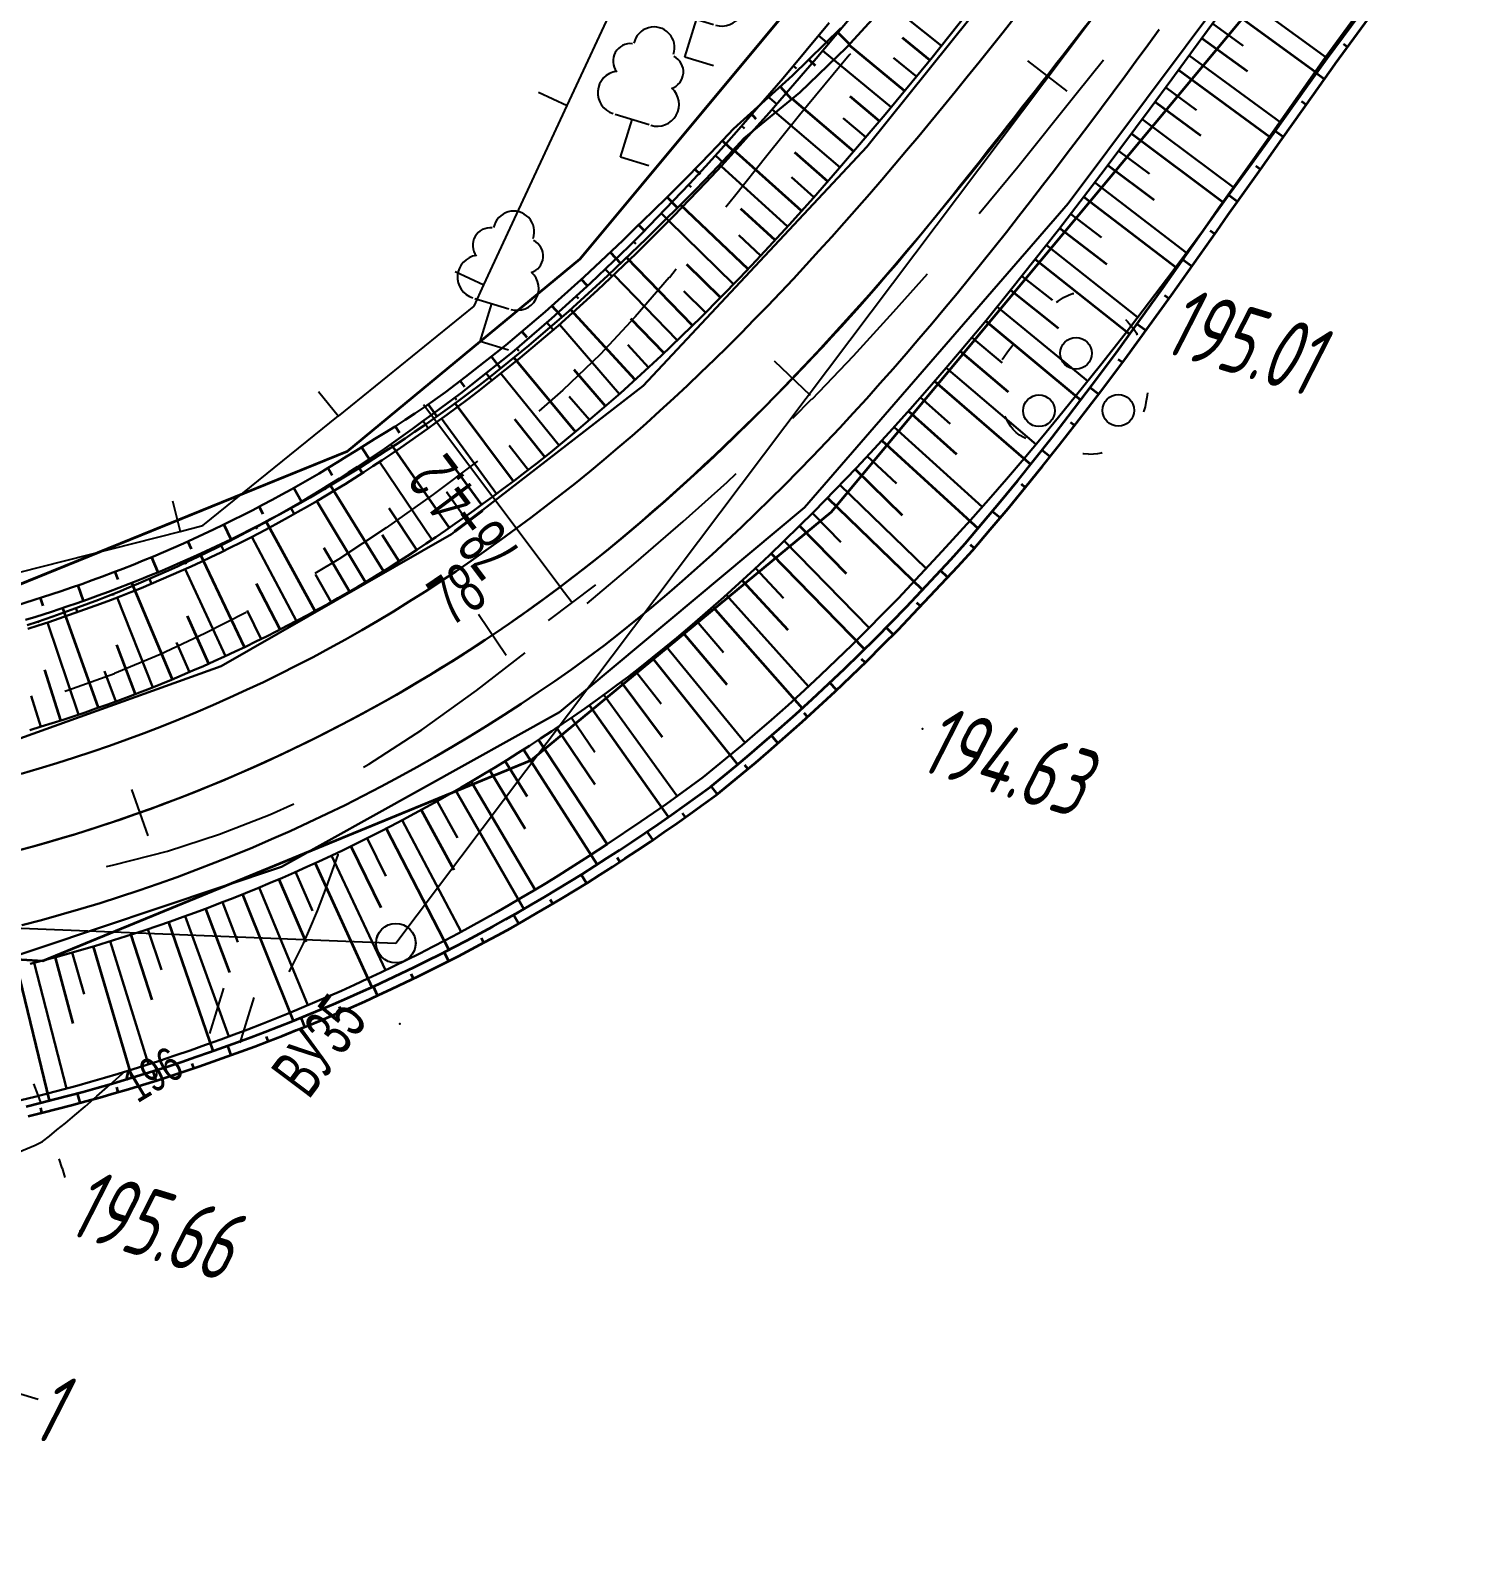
# Model space of a CAD drawing. Header units: millimetres. Extents: x -1799 to 6962, y -1020 to 4121.
# Drawn here: x 4619.3 to 4692.1, y 2870.1 to 2947.3 of the extents above; entities that cross this region are included whole.
import ezdxf

# ---------------------------------------------------------------- set-up
doc = ezdxf.new("R2010")
doc.units = ezdxf.units.MM
doc.linetypes.add('CONTI', pattern=[0])
for name, color, linetype, lineweight in [('10', 1, 'Continuous', 35), ('КОПИЯ_ОСЬ_13_ОТКОСЫ', 7, 'Continuous', 30), ('КОПИЯ_ОСЬ_ГРАНИЦЫ_ПОЛОС', 7, 'Continuous', 30), ('Огражд-перила', 1, 'ограждение2', 40), ('ОСЬ_ВЕРХ_ПОКРЫТИЯ_ГРАНИЦЫ_ПОЛОС', 7, 'Continuous', 30), ('ОСЬ_ВЕРХ_ПОКРЫТИЯ_ОСЬ', 1, 'Continuous', 30), ('Ось_примыкания', 1, 'Continuous', 35)]:
    doc.layers.add(name, color=color, linetype=linetype, lineweight=lineweight)
for name, color, linetype in [('GOR_BDEFAULT', 212, 'CONTI'), ('NAD_MDEFAULT', 7, 'CONTI'), ('PI_OTDEFAULT', 172, 'CONTI'), ('PI_TTDEFAULT', 5, 'CONTI'), ('SIT_LDEFAULT', 7, 'CONTI'), ('USLZNDEFAULT', 7, 'CONTI'), ('ZAPSKDEFAULT', 7, 'CONTI'), ('КОПИЯ_ОСЬ_ТАНГЕНСЫ', 1, 'Continuous'), ('ОСЬ_ВЕРХ_ПОКРЫТИЯ_ПИКЕТЫ', 1, 'Continuous'), ('ОСЬ_ВЕРХ_ПОКРЫТИЯ_РАЗБИВКА_КРИВ', 1, 'Continuous'), ('ОСЬ_ВЕРХ_ПОКРЫТИЯ_ТАНГЕНСЫ', 1, 'Continuous'), ('разметка', 7, 'Continuous')]:
    doc.layers.add(name, color=color, linetype=linetype)
doc.styles.add('eskd', font='spds.shx', dxfattribs={"width": 1.2, "oblique": 15})
doc.styles.add('SHRFT', font='TXT', dxfattribs={"width": 3.5})
doc.styles.get("Standard").update_dxf_attribs({"font": 'arial.ttf'})
doc.linetypes.add('ограждение2', pattern='A,0.25,-0.1,[132,ltypeshp.shx,S=0.1,R=0,X=-0.1,Y=0],-0.1,1', length=1.45)

# ---------------------------------------------------------------- blocks, each defined once
blk = doc.blocks.new('BL_2011')
at = {"color": 0}
for p, q in [((0, 0), (0, 2.4)), ((1.6, 0), (1.6, 2.4))]:
    blk.add_line(p, q, dxfattribs=at)
blk = doc.blocks.new('BL_104')
at = {"color": 0}
for p, q in [((-0.9, 2), (0.9, 2)), ((0, 0), (0, 2)), ((1.5, 0), (0, 0))]:
    blk.add_line(p, q, dxfattribs=at)
for centre, radius, start, end in [((0, 5.8), 1.04, 358, 185), ((-0.94, 4.8), 0.88, 100, 235), ((0.94, 4.8), 0.88, 305, 80), ((-1, 3.1), 1.1, 115, 270), ((1, 3.1), 1.1, 270, 65)]:
    blk.add_arc(centre, radius, start, end, dxfattribs=at)
blk = doc.blocks.new('BL_2002')
at = {"color": 0}
blk.add_circle((0, 0), 0.8, dxfattribs=at)

msp = doc.modelspace()

# ---------------------------------------------------------------- linework, layer by layer
at = {"layer": '10'}
for p, q in [((4680.976, 2976.563), (4647.056, 2935.783)), ((4659.776, 2923.013), (4694.926, 2965.253)), ((4647.056, 2935.783), (4635.286, 2926.063)), ((4635.286, 2926.063), (4615.906, 2918.193)), ((4644.596, 2910.463), (4659.776, 2923.013)), ((4619.906, 2900.323), (4644.596, 2910.463)), ((4603.806, 2901.343), (4619.906, 2900.323))]:
    msp.add_line(p, q, dxfattribs=at)
for points in [[(5126.716, 2919.343), (5103.206, 2947.443), (5106.036, 2952.483), (5090.316, 2971.423), (5010.816, 3060.993), (4964.366, 3097.523), (4959.866, 3089.543), (4935.266, 3109.693), (4925.046, 3116.333), (4915.736, 3122.393), (4882.236, 3156.863), (4868.236, 3165.853), (4844.226, 3168.003), (4845.853, 3159.921), (4832.606, 3154.783), (4804.776, 3131.223), (4770.826, 3093.703), (4735.886, 3046.233), (4680.976, 2976.563), (4647.056, 2935.783), (4635.286, 2926.063), (4615.906, 2918.193), (4598.586, 2915.533), (4552.416, 2914.983)], [(4557.366, 2900.733), (4579.636, 2901.023), (4603.806, 2901.343), (4619.906, 2900.323), (4644.596, 2910.463), (4659.776, 2923.013), (4694.926, 2965.253), (4750.166, 3035.343), (4784.736, 3082.333), (4817.286, 3118.293), (4841.916, 3139.133), (4849.498, 3141.814), (4850.396, 3137.353), (4862.146, 3136.323), (4879.536, 3127.573), (4921.766, 3093.823), (4990.146, 3039.233), (5067.656, 2951.893), (5147.236, 2856.943), (5178.236, 2824.543), (5178.236, 2824.543), (5183.976, 2815.193), (5213.876, 2748.373)]]:
    msp.add_lwpolyline(points, dxfattribs=at)
at = {"layer": 'GOR_BDEFAULT', "color": 212, "elevation": 196, "flags": 128}
for points in [[(4632.362, 2899.759), (4632.562, 2900.149), (4632.802, 2900.619), (4633.082, 2901.199), (4633.402, 2901.929), (4633.782, 2902.849), (4634.252, 2904.039), (4634.842, 2905.669), (4634.832, 2905.709)], [(4612.402, 2886.809), (4617.532, 2890.199), (4617.912, 2890.349), (4618.302, 2890.499), (4618.712, 2890.659), (4619.112, 2890.829), (4619.512, 2890.999), (4619.892, 2891.179), (4620.242, 2891.459), (4620.622, 2891.769), (4621.052, 2892.119), (4621.522, 2892.509), (4622.052, 2892.959), (4622.642, 2893.469), (4623.312, 2894.059), (4624.062, 2894.739)]]:
    msp.add_lwpolyline(points, dxfattribs=at)
at = {"layer": 'NAD_MDEFAULT', "color": 0}
msp.add_line((4614.649, 2879.691), (4619.67, 2878.156), dxfattribs=at)
at = {"layer": 'PI_TTDEFAULT', "color": 5}
for p in [(4675.192, 2932.029, 195.015), (4664.362, 2912.039, 194.634), (4637.952, 2897.139, 195.691), (4621.792, 2886.669, 195.655)]:
    msp.add_point(p, dxfattribs=at)
at = {"layer": 'SIT_LDEFAULT', "color": 7}
for p, q in [((4646.412, 2943.559), (4649.042, 2949.229)), ((4660.662, 2946.099), (4658.152, 2943.059)), ((4660.722, 2946.169), (4660.662, 2946.099)), ((4672.142, 2944.139), (4673.512, 2945.869)), ((4642.202, 2934.489), (4646.412, 2943.559)), ((4644.962, 2944.229), (4646.412, 2943.559)), ((4669.192, 2940.459), (4672.142, 2944.139)), ((4658.152, 2943.059), (4656.492, 2941.019)), ((4656.492, 2941.019), (4654.862, 2938.959)), ((4667.232, 2938.099), (4669.182, 2940.459)), ((4654.862, 2938.959), (4654.422, 2938.409)), ((4640.752, 2935.159), (4642.202, 2934.489)), ((4651.922, 2935.289), (4651.572, 2934.849)), ((4662.902, 2933.119), (4664.622, 2935.049)), ((4641.702, 2933.419), (4642.202, 2934.489)), ((4651.562, 2934.859), (4649.852, 2932.879)), ((4671.132, 2933.609), (4671.222, 2933.669)), ((4671.222, 2933.669), (4671.492, 2933.849)), ((4671.492, 2933.849), (4671.742, 2933.969)), ((4671.742, 2933.969), (4671.952, 2934.059)), ((4671.952, 2934.049), (4672.022, 2934.059)), ((4634.852, 2927.859), (4641.702, 2933.419)), ((4649.852, 2932.879), (4648.072, 2930.969)), ((4660.872, 2930.899), (4662.902, 2933.119)), ((4674.622, 2932.739), (4674.722, 2932.639)), ((4674.722, 2932.639), (4674.902, 2932.429)), ((4674.902, 2932.429), (4675.052, 2932.229)), ((4675.062, 2932.229), (4675.192, 2932.029)), ((4675.182, 2932.019), (4675.222, 2931.949)), ((4668.662, 2931.109), (4668.892, 2931.399)), ((4668.892, 2931.399), (4668.992, 2931.519)), ((4648.072, 2930.969), (4646.192, 2929.169)), ((4658.792, 2928.719), (4660.872, 2930.899)), ((4668.402, 2930.719), (4668.472, 2930.839)), ((4668.472, 2930.839), (4668.662, 2931.109)), ((4633.842, 2929.099), (4634.852, 2927.859)), ((4646.192, 2929.169), (4644.972, 2928.109)), ((4675.732, 2929.029), (4675.712, 2928.789)), ((4657.812, 2927.749), (4658.782, 2928.729)), ((4675.562, 2928.119), (4675.542, 2928.059)), ((4675.622, 2928.319), (4675.562, 2928.119)), ((4675.662, 2928.539), (4675.622, 2928.319)), ((4675.702, 2928.789), (4675.662, 2928.539)), ((4628.002, 2922.319), (4634.852, 2927.869)), ((4668.572, 2927.759), (4668.532, 2927.839)), ((4668.692, 2927.549), (4668.572, 2927.759)), ((4668.822, 2927.349), (4668.692, 2927.549)), ((4668.952, 2927.179), (4668.822, 2927.349)), ((4669.102, 2927.029), (4668.952, 2927.179)), ((4669.272, 2926.899), (4669.102, 2927.029)), ((4669.482, 2926.769), (4669.272, 2926.899)), ((4669.592, 2926.719), (4669.482, 2926.769)), ((4672.502, 2925.939), (4672.472, 2925.939)), ((4672.762, 2925.929), (4672.502, 2925.949)), ((4673.002, 2925.929), (4672.762, 2925.919)), ((4673.212, 2925.949), (4673.002, 2925.929)), ((4673.402, 2925.989), (4673.212, 2925.949)), ((4673.452, 2925.999), (4673.402, 2925.979)), ((4641.872, 2925.579), (4639.642, 2923.889)), ((4652.272, 2922.519), (4654.502, 2924.519)), ((4654.502, 2924.519), (4654.952, 2924.949)), ((4626.462, 2923.579), (4626.852, 2922.029)), ((4639.642, 2923.889), (4637.262, 2922.209)), ((4617.162, 2919.559), (4626.852, 2922.029)), ((4626.852, 2922.029), (4628.002, 2922.319)), ((4637.262, 2922.209), (4634.872, 2920.629)), ((4649.892, 2920.469), (4652.272, 2922.519)), ((4634.872, 2920.629), (4633.662, 2919.899)), ((4647.412, 2918.379), (4649.892, 2920.469)), ((4630.182, 2917.919), (4628.102, 2916.869)), ((4628.102, 2916.859), (4625.842, 2915.809)), ((4625.842, 2915.809), (4623.532, 2914.839)), ((4641.822, 2913.979), (4644.292, 2915.879)), ((4623.532, 2914.829), (4621.172, 2913.979)), ((4621.172, 2913.989), (4621.022, 2913.939)), ((4639.062, 2911.999), (4641.822, 2913.979)), ((4636.382, 2910.259), (4639.062, 2911.999)), ((4636.122, 2910.109), (4636.382, 2910.259)), ((4631.402, 2907.709), (4632.592, 2908.259)), ((4628.842, 2906.719), (4631.402, 2907.709)), ((4626.202, 2905.869), (4628.842, 2906.719)), ((4623.502, 2905.169), (4626.202, 2905.869)), ((4623.132, 2905.089), (4623.502, 2905.169)), ((4619.442, 2894.099), (4619.662, 2893.519)), ((4619.652, 2893.519), (4619.782, 2893.159)), ((4620.722, 2890.309), (4620.872, 2889.829)), ((4620.882, 2889.829), (4621.022, 2889.359))]:
    msp.add_line(p, q, dxfattribs=at)
at = {"layer": 'КОПИЯ_ОСЬ_13_ОТКОСЫ'}
for points in [[(4618.799, 2893.274), (4619.506, 2893.448), (4620.212, 2893.628), (4620.917, 2893.814), (4621.621, 2894.005), (4622.322, 2894.201), (4623.022, 2894.403), (4623.721, 2894.611), (4624.417, 2894.824), (4625.113, 2895.043), (4625.806, 2895.267), (4626.582, 2895.526), (4627.357, 2895.792), (4628.129, 2896.064), (4628.9, 2896.341), (4629.585, 2896.594), (4630.269, 2896.852), (4630.952, 2897.116), (4631.631, 2897.385), (4632.309, 2897.659), (4632.984, 2897.938), (4633.657, 2898.223), (4634.328, 2898.514), (4634.997, 2898.809), (4635.663, 2899.11), (4636.327, 2899.416), (4636.988, 2899.728), (4637.647, 2900.045), (4638.303, 2900.367), (4638.957, 2900.694), (4639.608, 2901.026), (4640.256, 2901.363), (4640.902, 2901.706), (4641.545, 2902.054), (4642.185, 2902.407), (4642.823, 2902.764), (4643.457, 2903.127), (4644.089, 2903.495), (4644.718, 2903.868), (4645.343, 2904.246), (4645.966, 2904.629), (4646.585, 2905.017), (4647.509, 2905.607), (4648.424, 2906.209), (4650.135, 2907.36), (4650.772, 2907.797), (4651.406, 2908.24), (4652.036, 2908.688), (4652.662, 2909.141), (4653.285, 2909.599), (4653.943, 2910.133), (4654.598, 2910.673), (4655.248, 2911.218), (4655.894, 2911.768), (4656.738, 2912.505), (4657.574, 2913.25), (4658.403, 2914.004), (4659.214, 2914.761), (4660.018, 2915.526), (4660.814, 2916.298), (4661.594, 2917.073), (4662.367, 2917.854), (4663.133, 2918.642), (4665.365, 2921.025), (4666.789, 2922.599), (4667.703, 2923.627), (4668.608, 2924.664), (4669.503, 2925.71), (4670.378, 2926.751), (4671.245, 2927.799), (4672.104, 2928.854), (4673.362, 2930.429), (4674.605, 2932.017), (4677.02, 2935.188), (4678.784, 2937.564), (4679.921, 2939.119), (4681.026, 2940.642), (4682.119, 2942.16), (4683.742, 2944.427), (4684.813, 2945.93), (4703.17, 2970.662)], [(4619.261, 2900.159), (4619.914, 2900.329), (4620.565, 2900.504), (4621.215, 2900.684), (4621.864, 2900.869), (4622.511, 2901.06), (4623.157, 2901.255), (4623.801, 2901.456), (4624.444, 2901.662), (4625.085, 2901.873), (4625.724, 2902.088), (4626.362, 2902.309), (4626.997, 2902.535), (4627.631, 2902.766), (4628.264, 2903.002), (4628.894, 2903.243), (4629.522, 2903.488), (4630.149, 2903.739), (4630.773, 2903.995), (4631.395, 2904.255), (4632.016, 2904.521), (4632.634, 2904.791), (4633.25, 2905.066), (4633.864, 2905.346), (4634.476, 2905.631), (4635.085, 2905.92), (4635.692, 2906.215), (4636.297, 2906.514), (4636.899, 2906.818), (4637.499, 2907.127), (4638.097, 2907.44), (4638.692, 2907.758), (4639.285, 2908.081), (4639.874, 2908.408), (4640.462, 2908.74), (4641.046, 2909.077), (4641.628, 2909.418), (4642.208, 2909.764), (4642.785, 2910.114), (4643.358, 2910.469), (4643.93, 2910.829), (4644.497, 2911.192), (4645.063, 2911.561), (4645.625, 2911.934), (4646.185, 2912.311), (4646.741, 2912.692), (4647.295, 2913.078), (4647.845, 2913.469), (4648.393, 2913.863), (4648.936, 2914.262), (4649.477, 2914.665), (4650.101, 2915.154), (4650.719, 2915.647), (4651.334, 2916.146), (4651.945, 2916.649), (4652.747, 2917.327), (4653.542, 2918.013), (4654.331, 2918.707), (4655.106, 2919.408), (4655.875, 2920.115), (4656.638, 2920.83), (4658.87, 2923.011), (4661.031, 2925.242), (4661.944, 2926.218), (4662.846, 2927.204), (4663.739, 2928.199), (4664.608, 2929.187), (4665.47, 2930.182), (4666.322, 2931.185), (4667.579, 2932.693), (4668.819, 2934.215), (4671.241, 2937.276), (4673.601, 2940.358), (4675.872, 2943.398), (4676.975, 2944.893), (4678.07, 2946.386), (4680.244, 2949.368)], [(4665.32, 2946.571), (4661.851, 2949.358)], [(4680.206, 2949.315), (4684.826, 2945.946)], [(4619.146, 2917.096), (4619.677, 2917.267), (4620.207, 2917.442), (4620.735, 2917.62), (4621.782, 2917.986), (4622.3, 2918.172), (4622.818, 2918.362), (4623.334, 2918.557), (4623.848, 2918.755), (4624.361, 2918.958), (4624.872, 2919.164), (4625.381, 2919.375), (4625.889, 2919.589), (4626.395, 2919.808), (4626.9, 2920.031), (4627.402, 2920.257), (4627.903, 2920.488), (4628.402, 2920.723), (4628.899, 2920.961), (4629.394, 2921.204), (4629.887, 2921.45), (4630.378, 2921.701), (4630.867, 2921.955), (4631.354, 2922.213), (4631.839, 2922.475), (4632.323, 2922.741), (4632.803, 2923.011), (4633.282, 2923.284), (4633.759, 2923.561), (4634.233, 2923.843), (4634.705, 2924.127), (4635.18, 2924.419), (4635.653, 2924.715), (4636.124, 2925.015), (4636.592, 2925.318), (4637.058, 2925.625), (4637.521, 2925.936), (4637.982, 2926.25), (4638.44, 2926.569), (4638.895, 2926.891), (4639.349, 2927.216), (4639.799, 2927.545), (4640.325, 2927.924), (4640.848, 2928.306), (4641.368, 2928.693), (4641.884, 2929.084), (4643.936, 2930.713), (4645.954, 2932.424), (4647.941, 2934.213), (4649.896, 2936.075), (4651.778, 2937.957), (4652.599, 2938.806), (4653.413, 2939.662), (4654.218, 2940.526), (4655.427, 2941.849), (4656.621, 2943.186), (4658.995, 2945.928), (4661.347, 2948.742)], [(4619.147, 2917.096), (4619.677, 2917.267), (4620.207, 2917.442), (4620.735, 2917.621), (4621.781, 2917.986), (4622.3, 2918.172), (4622.818, 2918.362), (4623.334, 2918.557), (4623.848, 2918.755), (4624.361, 2918.957), (4624.872, 2919.164), (4625.381, 2919.375), (4625.889, 2919.589), (4626.395, 2919.808), (4626.9, 2920.031), (4627.402, 2920.258), (4627.903, 2920.488), (4628.402, 2920.723), (4628.899, 2920.961), (4629.394, 2921.204), (4629.887, 2921.45), (4630.378, 2921.701), (4630.867, 2921.955), (4631.354, 2922.213), (4631.84, 2922.475), (4632.323, 2922.741), (4632.803, 2923.011), (4633.282, 2923.284), (4633.759, 2923.561), (4634.233, 2923.842), (4634.705, 2924.127), (4635.18, 2924.419), (4635.653, 2924.715), (4636.124, 2925.015), (4636.592, 2925.318), (4637.058, 2925.625), (4637.521, 2925.936), (4637.982, 2926.25), (4638.44, 2926.569), (4638.896, 2926.891), (4639.349, 2927.216), (4639.799, 2927.545), (4640.325, 2927.924), (4640.848, 2928.306), (4641.367, 2928.693), (4641.884, 2929.084), (4643.936, 2930.713), (4645.954, 2932.424), (4647.941, 2934.213), (4649.896, 2936.075), (4651.778, 2937.957), (4652.599, 2938.806), (4653.412, 2939.662), (4654.218, 2940.526), (4655.427, 2941.849), (4656.621, 2943.186), (4658.995, 2945.928), (4661.347, 2948.742)], [(4619.257, 2911.985), (4619.816, 2912.155), (4620.375, 2912.329), (4620.932, 2912.507), (4621.487, 2912.69), (4622.041, 2912.877), (4622.594, 2913.068), (4623.145, 2913.264), (4623.694, 2913.464), (4624.242, 2913.669), (4624.789, 2913.878), (4625.333, 2914.091), (4625.876, 2914.308), (4626.417, 2914.53), (4626.957, 2914.755), (4627.495, 2914.986), (4628.03, 2915.22), (4628.564, 2915.458), (4629.096, 2915.701), (4629.626, 2915.948), (4630.155, 2916.199), (4630.681, 2916.454), (4631.205, 2916.714), (4631.727, 2916.977), (4632.247, 2917.245), (4632.765, 2917.516), (4633.281, 2917.792), (4633.794, 2918.072), (4634.306, 2918.355), (4634.815, 2918.643), (4635.322, 2918.935), (4635.826, 2919.231), (4636.328, 2919.531), (4636.828, 2919.834), (4637.326, 2920.142), (4637.82, 2920.453), (4638.313, 2920.769), (4638.803, 2921.088), (4639.29, 2921.411), (4639.775, 2921.738), (4640.257, 2922.069), (4640.737, 2922.403), (4641.214, 2922.742), (4641.688, 2923.084), (4642.16, 2923.43), (4642.629, 2923.779), (4643.185, 2924.188), (4643.738, 2924.601), (4644.287, 2925.018), (4644.833, 2925.44), (4645.558, 2926.015), (4646.276, 2926.597), (4646.989, 2927.186), (4649.1, 2929.01), (4651.166, 2930.907), (4653.191, 2932.87), (4655.129, 2934.844), (4655.971, 2935.73), (4656.804, 2936.623), (4657.63, 2937.523), (4658.862, 2938.895), (4660.078, 2940.281), (4662.483, 2943.107), (4664.854, 2945.99), (4666.616, 2948.184)], [(4619.117, 2917.278), (4619.645, 2917.456), (4620.419, 2917.726), (4621.703, 2918.191), (4622.215, 2918.381), (4622.725, 2918.575), (4623.233, 2918.773), (4623.741, 2918.976), (4624.246, 2919.182), (4624.75, 2919.392), (4625.252, 2919.607), (4625.752, 2919.825), (4626.251, 2920.047), (4626.748, 2920.273), (4627.243, 2920.503), (4627.736, 2920.737), (4628.228, 2920.975), (4628.717, 2921.216), (4629.205, 2921.462), (4629.691, 2921.711), (4630.174, 2921.964), (4630.656, 2922.221), (4631.136, 2922.482), (4631.613, 2922.746), (4632.089, 2923.014), (4632.562, 2923.286), (4633.033, 2923.562), (4633.502, 2923.842), (4633.969, 2924.125), (4634.434, 2924.411), (4634.896, 2924.702), (4635.356, 2924.996), (4635.814, 2925.294), (4636.269, 2925.595), (4636.722, 2925.9), (4637.172, 2926.208), (4637.649, 2926.54), (4638.124, 2926.875), (4638.595, 2927.214), (4639.064, 2927.557), (4639.529, 2927.904), (4640.05, 2928.283), (4640.567, 2928.666), (4641.082, 2929.053), (4641.593, 2929.444), (4643.624, 2931.073), (4645.622, 2932.785), (4647.589, 2934.574), (4649.525, 2936.436), (4650.165, 2937.072), (4650.981, 2937.907), (4651.789, 2938.751), (4652.59, 2939.603), (4653.392, 2940.472), (4654.187, 2941.348), (4654.975, 2942.231), (4657.327, 2944.946), (4659.655, 2947.739)], [(4679.028, 2947.699), (4680.578, 2946.569)], [(4659.114, 2947.091), (4659.617, 2946.672)], [(4662.786, 2943.476), (4659.324, 2946.323)], [(4664.057, 2945.021), (4662.903, 2945.97)], [(4677.849, 2946.084), (4682.492, 2942.68)], [(4657.834, 2945.554), (4657.992, 2945.422)], [(4676.664, 2944.472), (4678.221, 2943.325)], [(4656.536, 2944.033), (4657.003, 2943.628)], [(4660.2, 2940.425), (4656.763, 2943.35)], [(4661.497, 2941.948), (4660.351, 2942.923)], [(4675.474, 2942.865), (4680.12, 2939.393)], [(4655.226, 2942.521), (4655.371, 2942.396)], [(4674.277, 2941.263), (4675.837, 2940.097)], [(4653.897, 2941.027), (4654.324, 2940.641)], [(4657.546, 2937.432), (4654.186, 2940.491)], [(4658.883, 2938.919), (4657.75, 2939.925)], [(4673.072, 2939.667), (4677.709, 2936.116)], [(4652.544, 2939.554), (4652.674, 2939.433)], [(4651.169, 2938.102), (4651.553, 2937.732)], [(4654.808, 2934.517), (4651.542, 2937.722)], [(4671.856, 2938.079), (4673.413, 2936.887)], [(4649.767, 2936.676), (4649.886, 2936.556)], [(4656.189, 2935.962), (4655.077, 2937.005)], [(4670.627, 2936.501), (4675.24, 2932.851)], [(4648.329, 2935.286), (4648.682, 2934.919)], [(4651.976, 2931.692), (4648.768, 2935.001)], [(4669.387, 2934.932), (4670.935, 2933.707)], [(4646.869, 2933.919), (4646.978, 2933.799)], [(4653.407, 2933.089), (4652.311, 2934.166)], [(4668.135, 2933.372), (4672.725, 2929.627)], [(4645.383, 2932.58), (4645.701, 2932.209)], [(4649.049, 2928.966), (4646.014, 2932.478)], [(4643.865, 2931.279), (4643.966, 2931.161)], [(4650.524, 2930.317), (4649.477, 2931.457)], [(4666.862, 2931.829), (4668.389, 2930.555)], [(4642.311, 2930.02), (4642.603, 2929.655)], [(4646.003, 2926.374), (4643.052, 2930.011)], [(4665.572, 2930.302), (4670.104, 2926.423)], [(4647.536, 2927.658), (4646.515, 2928.839)], [(4640.734, 2928.79), (4640.822, 2928.672)], [(4664.261, 2928.791), (4665.766, 2927.469)], [(4639.125, 2927.602), (4639.389, 2927.245)], [(4642.836, 2923.931), (4640.052, 2927.727)], [(4662.931, 2927.298), (4667.386, 2923.268)], [(4637.5, 2926.435), (4637.577, 2926.325)], [(4644.436, 2925.132), (4643.478, 2926.376)], [(4661.578, 2925.825), (4663.057, 2924.445)], [(4635.845, 2925.314), (4636.066, 2924.977)], [(4639.581, 2921.607), (4636.926, 2925.538)], [(4634.157, 2924.24), (4634.22, 2924.139)], [(4660.196, 2924.379), (4664.552, 2920.158)], [(4636.208, 2919.458), (4633.75, 2923.557)], [(4641.224, 2922.748), (4640.303, 2924.034)], [(4632.44, 2923.216), (4632.618, 2922.906)], [(4658.802, 2922.945), (4660.234, 2921.479)], [(4630.693, 2922.241), (4630.743, 2922.15)], [(4628.92, 2921.317), (4629.059, 2921.04)], [(4632.724, 2917.494), (4630.474, 2921.75)], [(4637.909, 2920.51), (4637.053, 2921.853)], [(4657.372, 2921.547), (4661.669, 2917.149)], [(4627.12, 2920.445), (4627.157, 2920.365)], [(4625.296, 2919.625), (4625.4, 2919.383)], [(4629.139, 2915.721), (4627.106, 2920.123)], [(4634.479, 2918.453), (4633.691, 2919.851)], [(4655.927, 2920.164), (4657.338, 2918.647)], [(4623.448, 2918.859), (4623.475, 2918.791)], [(4654.451, 2918.815), (4658.603, 2914.19)], [(4621.58, 2918.146), (4621.655, 2917.941)], [(4625.464, 2914.143), (4623.658, 2918.681)], [(4630.943, 2916.583), (4630.227, 2918.032)], [(4619.696, 2917.474), (4619.714, 2917.423)], [(4621.709, 2912.764), (4620.142, 2917.42)], [(4652.946, 2917.497), (4654.311, 2915.906)], [(4627.312, 2914.907), (4626.669, 2916.403)], [(4651.414, 2916.211), (4655.399, 2911.345)], [(4623.596, 2913.428), (4623.032, 2914.965)], [(4649.854, 2914.96), (4651.157, 2913.301)], [(4619.806, 2912.152), (4619.324, 2913.72)], [(4648.253, 2913.762), (4651.964, 2908.636)], [(4646.619, 2912.608), (4647.814, 2910.874)], [(4644.959, 2911.493), (4648.422, 2906.207)], [(4643.274, 2910.416), (4644.392, 2908.62)], [(4641.563, 2909.38), (4644.791, 2903.912)], [(4639.83, 2908.383), (4640.868, 2906.527)], [(4638.073, 2907.427), (4641.056, 2901.789)], [(4636.294, 2906.513), (4637.249, 2904.601)], [(4634.495, 2905.64), (4637.225, 2899.841)], [(4632.675, 2904.809), (4633.544, 2902.846)], [(4630.837, 2904.021), (4633.305, 2898.073)], [(4627.108, 2902.575), (4629.306, 2896.49)], [(4628.981, 2903.276), (4629.761, 2901.266)], [(4625.219, 2901.918), (4625.909, 2899.859)], [(4623.316, 2901.304), (4625.24, 2895.083)], [(4621.398, 2900.736), (4621.995, 2898.634)], [(4619.468, 2900.212), (4621.111, 2893.866)]]:
    msp.add_lwpolyline(points, dxfattribs=at)
at = {"layer": 'КОПИЯ_ОСЬ_ГРАНИЦЫ_ПОЛОС'}
for points in [[(4619.031, 2917.55), (4619.56, 2917.714), (4620.338, 2917.965), (4621.112, 2918.224), (4621.642, 2918.405), (4622.172, 2918.59), (4622.699, 2918.779), (4623.225, 2918.973), (4623.75, 2919.17), (4624.273, 2919.372), (4624.794, 2919.579), (4625.314, 2919.789), (4625.831, 2920.004), (4626.347, 2920.223), (4626.862, 2920.446), (4627.374, 2920.673), (4627.885, 2920.904), (4628.394, 2921.14), (4628.901, 2921.379), (4629.406, 2921.623), (4629.908, 2921.871), (4630.409, 2922.122), (4630.908, 2922.378), (4631.405, 2922.638), (4631.9, 2922.902), (4632.392, 2923.17), (4632.906, 2923.456), (4633.418, 2923.746), (4633.928, 2924.041), (4634.435, 2924.339), (4634.94, 2924.642), (4635.442, 2924.949), (4635.942, 2925.26), (4637.251, 2926.094), (4637.736, 2926.41), (4638.219, 2926.729), (4638.698, 2927.052), (4639.176, 2927.38), (4639.65, 2927.711), (4640.121, 2928.046), (4640.59, 2928.385), (4641.056, 2928.728), (4641.519, 2929.075), (4641.98, 2929.425), (4642.437, 2929.78), (4644.478, 2931.426), (4646.486, 2933.155), (4648.464, 2934.959), (4650.412, 2936.835), (4651.251, 2937.655), (4652.082, 2938.482), (4652.905, 2939.318), (4653.73, 2940.172), (4654.548, 2941.033), (4655.359, 2941.901), (4658.17, 2944.22), (4660.518, 2946.482), (4662.782, 2948.967)], [(4619.261, 2900.159), (4619.914, 2900.329), (4620.565, 2900.504), (4621.215, 2900.684), (4621.864, 2900.869), (4622.511, 2901.06), (4623.157, 2901.255), (4623.801, 2901.456), (4624.444, 2901.662), (4625.085, 2901.873), (4625.724, 2902.088), (4626.362, 2902.309), (4626.997, 2902.535), (4627.631, 2902.766), (4628.264, 2903.002), (4628.894, 2903.243), (4629.522, 2903.488), (4630.149, 2903.739), (4630.773, 2903.995), (4631.395, 2904.255), (4632.016, 2904.521), (4632.634, 2904.791), (4633.25, 2905.066), (4633.864, 2905.346), (4634.476, 2905.631), (4635.085, 2905.92), (4635.692, 2906.215), (4636.297, 2906.514), (4636.899, 2906.818), (4637.499, 2907.127), (4638.097, 2907.44), (4638.692, 2907.758), (4639.285, 2908.081), (4639.874, 2908.408), (4640.462, 2908.74), (4641.046, 2909.077), (4641.628, 2909.418), (4642.208, 2909.764), (4642.785, 2910.114), (4643.358, 2910.469), (4643.93, 2910.829), (4644.497, 2911.192), (4645.063, 2911.561), (4645.625, 2911.934), (4646.185, 2912.311), (4646.741, 2912.692), (4647.295, 2913.078), (4647.845, 2913.469), (4648.393, 2913.863), (4648.936, 2914.262), (4649.477, 2914.665), (4650.101, 2915.154), (4650.719, 2915.647), (4651.334, 2916.146), (4651.945, 2916.649), (4652.747, 2917.327), (4653.542, 2918.013), (4654.331, 2918.707), (4655.106, 2919.408), (4655.875, 2920.115), (4656.638, 2920.83), (4658.87, 2923.011), (4661.031, 2925.242), (4661.944, 2926.218), (4662.846, 2927.204), (4663.739, 2928.199), (4664.608, 2929.187), (4665.47, 2930.182), (4666.322, 2931.185), (4667.579, 2932.693), (4668.819, 2934.215), (4671.241, 2937.276), (4673.601, 2940.358), (4675.872, 2943.398), (4676.975, 2944.893), (4678.07, 2946.386), (4680.137, 2949.221)], [(4619.257, 2911.985), (4619.816, 2912.155), (4620.375, 2912.329), (4620.932, 2912.507), (4621.487, 2912.69), (4622.041, 2912.877), (4622.594, 2913.068), (4623.145, 2913.264), (4623.694, 2913.464), (4624.242, 2913.669), (4624.789, 2913.878), (4625.333, 2914.091), (4625.876, 2914.308), (4626.417, 2914.53), (4626.957, 2914.755), (4627.495, 2914.986), (4628.03, 2915.22), (4628.564, 2915.458), (4629.096, 2915.701), (4629.626, 2915.948), (4630.155, 2916.199), (4630.681, 2916.454), (4631.205, 2916.714), (4631.727, 2916.977), (4632.247, 2917.245), (4632.765, 2917.516), (4633.281, 2917.792), (4633.794, 2918.072), (4634.306, 2918.355), (4634.815, 2918.643), (4635.322, 2918.935), (4635.826, 2919.231), (4636.328, 2919.531), (4636.828, 2919.834), (4637.326, 2920.142), (4637.82, 2920.453), (4638.313, 2920.769), (4638.803, 2921.088), (4639.29, 2921.411), (4639.775, 2921.738), (4640.257, 2922.069), (4640.737, 2922.403), (4641.214, 2922.742), (4641.688, 2923.084), (4642.16, 2923.43), (4642.629, 2923.779), (4643.185, 2924.188), (4643.738, 2924.601), (4644.287, 2925.018), (4644.833, 2925.44), (4645.558, 2926.015), (4646.276, 2926.597), (4646.989, 2927.186), (4649.1, 2929.01), (4651.166, 2930.907), (4653.191, 2932.87), (4655.129, 2934.844), (4655.971, 2935.73), (4656.804, 2936.623), (4657.63, 2937.523), (4658.862, 2938.895), (4660.078, 2940.281), (4662.483, 2943.107), (4664.854, 2945.99), (4666.616, 2948.184)], [(4618.529, 2918.269), (4620.833, 2919.007), (4621.357, 2919.185), (4621.88, 2919.367), (4622.402, 2919.554), (4622.922, 2919.745), (4623.44, 2919.94), (4623.957, 2920.139), (4624.472, 2920.343), (4624.986, 2920.55), (4625.498, 2920.762), (4626.008, 2920.978), (4626.516, 2921.198), (4627.023, 2921.422), (4627.527, 2921.65), (4628.03, 2921.882), (4628.531, 2922.119), (4629.03, 2922.359), (4629.527, 2922.603), (4630.022, 2922.852), (4630.515, 2923.104), (4631.006, 2923.361), (4631.495, 2923.621), (4631.982, 2923.885), (4632.457, 2924.148), (4632.93, 2924.415), (4633.401, 2924.685), (4633.869, 2924.959), (4634.335, 2925.237), (4634.8, 2925.519), (4635.261, 2925.804), (4635.721, 2926.093), (4636.178, 2926.386), (4636.691, 2926.698), (4637.201, 2927.014), (4637.709, 2927.334), (4638.214, 2927.659), (4638.716, 2927.988), (4639.216, 2928.321), (4639.735, 2928.694), (4640.252, 2929.071), (4640.765, 2929.451), (4641.276, 2929.836), (4643.305, 2931.441), (4645.304, 2933.13), (4647.274, 2934.897), (4649.215, 2936.738), (4649.855, 2937.368), (4650.696, 2938.176), (4651.528, 2938.992), (4652.352, 2939.817), (4653.18, 2940.66), (4654.001, 2941.511), (4654.815, 2942.369), (4657.79, 2945.066), (4660.243, 2947.47)]]:
    msp.add_lwpolyline(points, dxfattribs=at)
at = {"layer": 'КОПИЯ_ОСЬ_ТАНГЕНСЫ'}
for p, q in [((4637.75, 2901.21), (4765.122, 3070.489)), ((4535.832, 2905.259), (4637.75, 2901.21))]:
    msp.add_line(p, q, dxfattribs=at)
msp.add_circle((4637.75, 2901.21), 1, dxfattribs=at)
at = {"layer": 'Огражд-перила', "color": 1, "lineweight": 30, "ltscale": 7}
msp.add_lwpolyline([(4514.929, 2912.601), (4529.571, 2906.17), (4544.919, 2901.704), (4560.761, 2899.544), (4580.715, 2898.125), (4600.805, 2897.779), (4616.669, 2899.941), (4631.964, 2905.07), (4646.021, 2912.887), (4658.406, 2923.23), (4671.738, 2938.604), (4683.615, 2954.494), (4696.823, 2972.096), (4702.26, 2979.293), (4730.516, 3016.48), (4749.861, 3041.914), (4759.304, 3053.851)], dxfattribs=at)
msp.add_lwpolyline([(4682.822, 2976.199, -0.49807), (4683.167, 2968.777), (4674.161, 2957.189), (4661.556, 2941.46), (4650.255, 2929.378), (4640.555, 2921.88), (4628.927, 2915.213), (4616.151, 2910.633), (4602.321, 2908.365), (4584.421, 2908.781), (4567.679, 2909.487), (4550.769, 2910.92), (4533.732, 2915.504), (4519.139, 2921.79)], format="xyb", dxfattribs=at)
at = {"layer": 'ОСЬ_ВЕРХ_ПОКРЫТИЯ_ГРАНИЦЫ_ПОЛОС'}
for points in [[(4618.816, 2909.774), (4619.715, 2910.035), (4620.611, 2910.307), (4621.503, 2910.59), (4622.392, 2910.884), (4623.277, 2911.188), (4624.158, 2911.504), (4625.035, 2911.83), (4625.908, 2912.167), (4626.777, 2912.515), (4627.642, 2912.873), (4628.502, 2913.242), (4629.358, 2913.622), (4630.209, 2914.012), (4631.055, 2914.412), (4631.896, 2914.823), (4632.732, 2915.244), (4633.562, 2915.675), (4634.388, 2916.117), (4635.208, 2916.568), (4636.022, 2917.03), (4636.831, 2917.501), (4637.633, 2917.982), (4638.43, 2918.474), (4639.221, 2918.975), (4640.005, 2919.485), (4640.783, 2920.005), (4641.555, 2920.535), (4642.32, 2921.074), (4643.079, 2921.622), (4643.831, 2922.18), (4644.583, 2922.733), (4645.329, 2923.296), (4646.07, 2923.869), (4646.805, 2924.45), (4647.534, 2925.041), (4648.258, 2925.64), (4648.976, 2926.247), (4649.688, 2926.863), (4650.396, 2927.486), (4651.097, 2928.117), (4651.794, 2928.756), (4652.485, 2929.402), (4653.171, 2930.055), (4653.853, 2930.714), (4654.529, 2931.38), (4655.2, 2932.053), (4655.867, 2932.731), (4656.53, 2933.415), (4657.187, 2934.105), (4657.841, 2934.801), (4658.491, 2935.502), (4659.136, 2936.207), (4659.778, 2936.918), (4660.415, 2937.633), (4661.05, 2938.353), (4661.681, 2939.077), (4662.308, 2939.805), (4662.933, 2940.537), (4663.555, 2941.273), (4664.174, 2942.012), (4664.79, 2942.755), (4665.404, 2943.5), (4666.016, 2944.249), (4666.625, 2945.001), (4667.233, 2945.755), (4667.839, 2946.511), (4668.444, 2947.27), (4669.047, 2948.032)], [(4618.853, 2902.119), (4619.846, 2902.381), (4620.836, 2902.655), (4621.822, 2902.941), (4622.804, 2903.239), (4623.783, 2903.55), (4624.758, 2903.872), (4625.729, 2904.206), (4626.695, 2904.552), (4627.658, 2904.91), (4628.616, 2905.28), (4629.569, 2905.662), (4630.517, 2906.055), (4631.461, 2906.46), (4632.4, 2906.876), (4633.333, 2907.304), (4634.261, 2907.743), (4635.184, 2908.194), (4636.101, 2908.655), (4637.012, 2909.128), (4637.917, 2909.613), (4638.817, 2910.108), (4639.71, 2910.614), (4640.597, 2911.131), (4641.478, 2911.659), (4642.352, 2912.198), (4643.219, 2912.748), (4644.08, 2913.308), (4644.933, 2913.878), (4645.78, 2914.459), (4646.619, 2915.051), (4647.451, 2915.652), (4648.276, 2916.264), (4649.081, 2916.896), (4649.877, 2917.536), (4650.665, 2918.185), (4651.444, 2918.842), (4652.216, 2919.508), (4652.979, 2920.18), (4653.734, 2920.861), (4654.481, 2921.548), (4655.22, 2922.242), (4655.952, 2922.942), (4656.676, 2923.649), (4657.393, 2924.361), (4658.102, 2925.08), (4658.804, 2925.804), (4659.5, 2926.533), (4660.189, 2927.266), (4660.871, 2928.005), (4661.546, 2928.748), (4662.216, 2929.496), (4662.879, 2930.247), (4663.537, 2931.002), (4664.189, 2931.761), (4664.835, 2932.523), (4665.476, 2933.289), (4666.112, 2934.057), (4666.743, 2934.828), (4667.369, 2935.602), (4667.991, 2936.379), (4668.608, 2937.157), (4669.221, 2937.938), (4669.831, 2938.72), (4670.436, 2939.504), (4671.038, 2940.29), (4671.637, 2941.077), (4672.233, 2941.865), (4672.826, 2942.654), (4673.416, 2943.445), (4674.004, 2944.235), (4674.59, 2945.027), (4675.174, 2945.819), (4675.756, 2946.611), (4676.336, 2947.403)]]:
    msp.add_lwpolyline(points, dxfattribs=at)
at = {"layer": 'ОСЬ_ВЕРХ_ПОКРЫТИЯ_ГРАНИЦЫ_ПОЛОС', "linetype": 'Continuous'}
msp.add_lwpolyline([(4676.336, 2947.403), (4675.756, 2946.611), (4675.174, 2945.819), (4674.59, 2945.027), (4674.004, 2944.235), (4673.416, 2943.445), (4672.826, 2942.654), (4672.233, 2941.865), (4671.637, 2941.077), (4671.038, 2940.29), (4670.436, 2939.504), (4669.831, 2938.72), (4669.221, 2937.938), (4668.608, 2937.157), (4667.991, 2936.379), (4667.369, 2935.602), (4666.743, 2934.828), (4666.112, 2934.057), (4665.476, 2933.289), (4664.835, 2932.523), (4664.189, 2931.761), (4663.537, 2931.002), (4662.879, 2930.247), (4662.216, 2929.496), (4661.546, 2928.748), (4660.871, 2928.005), (4660.189, 2927.266), (4659.5, 2926.533), (4658.804, 2925.804), (4658.102, 2925.08), (4657.393, 2924.361), (4656.676, 2923.649), (4655.952, 2922.942), (4655.22, 2922.242), (4654.481, 2921.548), (4653.734, 2920.861), (4652.979, 2920.18), (4652.216, 2919.508), (4651.444, 2918.842), (4650.665, 2918.185), (4649.877, 2917.536), (4649.081, 2916.896), (4648.276, 2916.264), (4647.451, 2915.652), (4646.619, 2915.051), (4645.78, 2914.459), (4644.933, 2913.878), (4644.08, 2913.308), (4643.219, 2912.748), (4642.352, 2912.198), (4641.478, 2911.659), (4640.597, 2911.131), (4639.71, 2910.614), (4638.817, 2910.108), (4637.917, 2909.613), (4637.012, 2909.128), (4636.101, 2908.655), (4635.184, 2908.194), (4634.261, 2907.743), (4633.333, 2907.304), (4632.4, 2906.876), (4631.461, 2906.46), (4630.517, 2906.055), (4629.569, 2905.662), (4628.616, 2905.28), (4627.658, 2904.91), (4626.695, 2904.552), (4625.729, 2904.206), (4624.758, 2903.872), (4623.783, 2903.55), (4622.804, 2903.239), (4621.822, 2902.941), (4620.836, 2902.655), (4619.846, 2902.381), (4618.853, 2902.119)], dxfattribs=at)
at = {"layer": 'ОСЬ_ВЕРХ_ПОКРЫТИЯ_ОСЬ'}
msp.add_lwpolyline([(4607.296, 2903.72, 0.132763), (4646.058, 2919.226), (4646.058, 2919.226), (4646.836, 2919.818), (4647.607, 2920.42), (4648.372, 2921.03), (4649.129, 2921.65), (4649.879, 2922.278), (4650.622, 2922.914), (4651.359, 2923.557), (4652.089, 2924.209), (4652.812, 2924.868), (4653.529, 2925.534), (4654.239, 2926.206), (4654.943, 2926.886), (4655.641, 2927.571), (4656.332, 2928.263), (4657.018, 2928.96), (4657.698, 2929.664), (4658.373, 2930.372), (4659.042, 2931.086), (4659.705, 2931.805), (4660.364, 2932.528), (4661.017, 2933.256), (4661.666, 2933.988), (4662.31, 2934.725), (4662.949, 2935.465), (4663.584, 2936.209), (4664.215, 2936.957), (4664.842, 2937.708), (4665.465, 2938.462), (4666.085, 2939.219), (4666.701, 2939.979), (4667.314, 2940.742), (4667.923, 2941.507), (4668.53, 2942.274), (4669.135, 2943.043), (4669.737, 2943.814), (4670.336, 2944.587), (4670.934, 2945.362), (4671.529, 2946.138), (4672.716, 2947.694)], format="xyb", dxfattribs=at)
at = {"layer": 'ОСЬ_ВЕРХ_ПОКРЫТИЯ_ПИКЕТЫ'}
for p, q in [((4671.679, 2944.281), (4669.699, 2945.807)), ((4658.7, 2928.902), (4656.894, 2930.631)), ((4643.328, 2915.751), (4641.934, 2917.826)), ((4643.328, 2915.751), (4641.934, 2917.826)), ((4625.237, 2906.631), (4624.399, 2908.987))]:
    msp.add_line(p, q, dxfattribs=at)
at = {"layer": 'ОСЬ_ВЕРХ_ПОКРЫТИЯ_РАЗБИВКА_КРИВ'}
for p, q in [((4646.058, 2919.226), (4639.149, 2928.419)), ((4645.459, 2917.525), (4647.858, 2919.327)), ((4646.058, 2919.226), (4646.659, 2918.426))]:
    msp.add_line(p, q, dxfattribs=at)
at = {"layer": 'ОСЬ_ВЕРХ_ПОКРЫТИЯ_ТАНГЕНСЫ'}
for p, q in [((4637.752, 2901.209), (4765.122, 3070.489)), ((4535.832, 2905.259), (4637.752, 2901.209))]:
    msp.add_line(p, q, dxfattribs=at)
msp.add_circle((4637.752, 2901.209), 1, dxfattribs=at)
at = {"layer": 'Ось_примыкания', "color": 0}
for p, q in [((4679.671, 2948.582), (4684.232, 2945.256)), ((4660.054, 2947.285), (4660.674, 2946.654)), ((4663.464, 2944.301), (4660.644, 2946.621)), ((4664.735, 2945.845), (4663.364, 2946.973)), ((4678.493, 2946.966), (4680.786, 2945.294)), ((4685.841, 2946.504), (4685.65, 2946.649)), ((4658.626, 2945.885), (4658.935, 2945.57)), ((4677.312, 2945.352), (4681.918, 2941.976)), ((4684.674, 2944.88), (4684.212, 2945.229)), ((4657.176, 2944.509), (4657.751, 2943.874)), ((4660.892, 2941.238), (4657.773, 2943.892)), ((4662.188, 2942.761), (4660.719, 2944.011)), ((4676.126, 2943.742), (4678.437, 2942.037)), ((4683.762, 2943.585), (4683.526, 2943.752)), ((4655.694, 2943.166), (4655.95, 2942.883)), ((4674.931, 2942.138), (4679.562, 2938.677)), ((4682.609, 2941.951), (4682.137, 2942.284)), ((4654.255, 2941.778), (4654.78, 2941.281)), ((4658.26, 2938.226), (4654.815, 2941.319)), ((4659.587, 2939.722), (4657.923, 2941.182)), ((4673.734, 2940.536), (4676.076, 2938.786)), ((4681.451, 2940.32), (4681.215, 2940.488)), ((4652.866, 2940.34), (4653.129, 2940.081)), ((4651.456, 2938.921), (4651.983, 2938.384)), ((4672.52, 2938.946), (4677.232, 2935.338)), ((4680.287, 2938.694), (4679.818, 2939.032)), ((4655.549, 2935.285), (4652.131, 2938.532)), ((4656.916, 2936.745), (4655.193, 2938.324)), ((4650.021, 2937.527), (4650.288, 2937.251)), ((4671.304, 2937.358), (4673.69, 2935.531)), ((4679.135, 2937.059), (4678.9, 2937.225)), ((4648.582, 2936.139), (4649.11, 2935.582)), ((4652.743, 2932.435), (4649.411, 2935.871)), ((4670.064, 2935.789), (4674.848, 2932.004)), ((4654.155, 2933.851), (4652.46, 2935.515)), ((4677.983, 2935.424), (4677.52, 2935.75)), ((4647.128, 2934.766), (4647.381, 2934.484)), ((4668.824, 2934.22), (4671.245, 2932.304)), ((4676.828, 2933.791), (4676.602, 2933.956)), ((4645.639, 2933.43), (4646.148, 2932.864)), ((4649.837, 2929.687), (4646.577, 2933.238)), ((4651.307, 2931.043), (4649.632, 2932.77)), ((4644.12, 2932.129), (4644.368, 2931.837)), ((4667.56, 2932.67), (4672.37, 2928.661)), ((4675.651, 2932.174), (4675.206, 2932.499)), ((4642.573, 2930.862), (4643.043, 2930.268)), ((4646.828, 2927.052), (4643.719, 2930.814)), ((4666.279, 2931.134), (4668.696, 2929.08)), ((4674.472, 2930.559), (4674.255, 2930.722)), ((4641, 2929.628), (4641.227, 2929.327)), ((4648.344, 2928.356), (4646.758, 2930.191)), ((4664.979, 2929.615), (4669.838, 2925.41)), ((4673.271, 2928.959), (4672.845, 2929.286)), ((4639.387, 2928.445), (4639.824, 2927.835)), ((4643.693, 2924.567), (4640.752, 2928.504)), ((4663.66, 2928.111), (4666.082, 2925.938)), ((4637.72, 2927.341), (4637.932, 2927.011)), ((4645.275, 2925.791), (4643.755, 2927.707)), ((4672.054, 2927.373), (4671.845, 2927.536)), ((4662.318, 2926.628), (4667.178, 2922.18)), ((4636.021, 2926.285), (4636.464, 2925.593)), ((4640.461, 2922.211), (4637.598, 2926.32)), ((4670.817, 2925.801), (4670.407, 2926.127)), ((4634.323, 2925.23), (4634.533, 2924.877)), ((4642.087, 2923.376), (4640.623, 2925.372)), ((4660.956, 2925.164), (4663.343, 2922.851)), ((4632.593, 2924.225), (4632.998, 2923.508)), ((4637.119, 2920.014), (4634.443, 2924.344)), ((4669.562, 2924.244), (4669.363, 2924.408)), ((4659.564, 2923.727), (4664.363, 2919.078)), ((4630.835, 2923.271), (4631.026, 2922.906)), ((4638.805, 2921.09), (4637.409, 2923.198)), ((4668.285, 2922.705), (4667.895, 2923.033)), ((4629.051, 2922.369), (4629.415, 2921.628)), ((4633.664, 2918.001), (4631.197, 2922.529)), ((4658.153, 2922.311), (4660.504, 2919.904)), ((4627.24, 2921.52), (4627.41, 2921.143)), ((4635.405, 2918.984), (4634.109, 2921.194)), ((4666.987, 2921.183), (4666.797, 2921.346)), ((4625.405, 2920.724), (4625.722, 2919.959)), ((4630.105, 2916.175), (4627.862, 2920.894)), ((4656.722, 2920.913), (4661.444, 2916.079)), ((4623.548, 2919.982), (4623.697, 2919.595)), ((4665.639, 2919.706), (4665.272, 2920.049)), ((4621.67, 2919.294), (4621.944, 2918.51)), ((4626.453, 2914.545), (4624.41, 2919.427)), ((4631.896, 2917.064), (4630.709, 2919.372)), ((4655.26, 2919.549), (4657.56, 2917.049)), ((4619.771, 2918.667), (4619.9, 2918.266)), ((4622.719, 2913.113), (4620.925, 2918.162)), ((4653.771, 2918.214), (4658.283, 2913.085)), ((4664.272, 2918.246), (4664.089, 2918.418)), ((4628.29, 2915.336), (4627.218, 2917.737)), ((4652.254, 2916.91), (4654.471, 2914.288)), ((4662.883, 2916.807), (4662.525, 2917.161)), ((4624.595, 2913.804), (4623.645, 2916.291)), ((4620.824, 2912.473), (4620.003, 2915.035)), ((4650.709, 2915.64), (4655.015, 2910.24)), ((4661.468, 2915.394), (4661.292, 2915.575)), ((4649.133, 2914.409), (4651.205, 2911.629)), ((4660.025, 2914.009), (4659.677, 2914.375)), ((4647.514, 2913.234), (4651.519, 2907.589)), ((4658.557, 2912.65), (4658.387, 2912.837)), ((4645.869, 2912.098), (4647.801, 2909.232)), ((4657.064, 2911.32), (4656.73, 2911.702)), ((4644.197, 2911), (4647.924, 2905.183)), ((4642.5, 2909.942), (4644.293, 2906.991)), ((4655.543, 2910.021), (4655.381, 2910.215)), ((4640.779, 2908.923), (4644.224, 2902.941)), ((4653.997, 2908.752), (4653.679, 2909.145)), ((4639.035, 2907.945), (4640.684, 2904.915)), ((4652.381, 2907.574), (4652.234, 2907.782)), ((4637.268, 2907.008), (4640.423, 2900.874)), ((4650.741, 2906.431), (4650.452, 2906.852)), ((4635.48, 2906.112), (4636.984, 2903.009)), ((4633.671, 2905.258), (4636.531, 2898.986)), ((4649.077, 2905.32), (4648.937, 2905.534)), ((4631.843, 2904.447), (4633.198, 2901.279)), ((4647.392, 2904.244), (4647.124, 2904.677)), ((4629.997, 2903.678), (4632.557, 2897.282)), ((4645.683, 2903.204), (4645.553, 2903.423)), ((4628.133, 2902.953), (4629.336, 2899.727)), ((4643.953, 2902.201), (4643.703, 2902.644)), ((4626.253, 2902.272), (4628.507, 2895.763)), ((4622.447, 2901.041), (4624.4, 2894.411)), ((4624.357, 2901.634), (4625.409, 2898.348)), ((4642.202, 2901.235), (4642.082, 2901.459)), ((4620.524, 2900.493), (4621.423, 2897.149)), ((4640.43, 2900.308), (4640.199, 2900.759)), ((4618.588, 2899.989), (4620.23, 2893.25)), ((4638.638, 2899.418), (4638.529, 2899.646)), ((4636.829, 2898.567), (4636.621, 2899.027)), ((4635.001, 2897.755), (4634.901, 2897.986)), ((4633.156, 2896.982), (4632.967, 2897.449)), ((4631.296, 2896.249), (4631.207, 2896.484)), ((4629.419, 2895.556), (4629.25, 2896.029)), ((4627.533, 2894.892), (4627.452, 2895.13)), ((4625.633, 2894.267), (4625.483, 2894.746)), ((4621.795, 2893.141), (4621.665, 2893.626)), ((4623.72, 2893.684), (4623.649, 2893.924)), ((4619.859, 2892.639), (4619.8, 2892.883))]:
    msp.add_line(p, q, dxfattribs=at)
for points in [[(4685.241, 2945.684), (4691.585, 2954.35), (4703.821, 2970.172), (4716.437, 2985.709), (4735.599, 3002.961), (4735.599, 3002.961)], [(4684.766, 2946.014), (4691.121, 2954.699), (4703.396, 2970.493), (4716.437, 2985.709), (4716.437, 2985.709), (4716.437, 2985.709)], [(4619.06, 2892.961), (4619.783, 2893.137), (4620.505, 2893.32), (4621.225, 2893.508), (4621.944, 2893.701), (4622.661, 2893.901), (4623.377, 2894.106), (4624.091, 2894.317), (4624.803, 2894.533), (4625.514, 2894.756), (4626.222, 2894.984), (4626.929, 2895.217), (4627.634, 2895.457), (4628.337, 2895.702), (4629.741, 2896.205), (4630.442, 2896.463), (4631.14, 2896.727), (4631.837, 2896.997), (4632.531, 2897.272), (4633.223, 2897.553), (4633.912, 2897.839), (4634.6, 2898.131), (4635.285, 2898.428), (4635.967, 2898.731), (4636.648, 2899.039), (4637.325, 2899.353), (4638, 2899.672), (4638.673, 2899.997), (4639.342, 2900.327), (4640.01, 2900.662), (4640.674, 2901.003), (4641.336, 2901.349), (4641.995, 2901.7), (4642.651, 2902.057), (4643.304, 2902.419), (4643.954, 2902.786), (4644.602, 2903.159), (4645.246, 2903.536), (4645.887, 2903.919), (4646.525, 2904.307), (4647.16, 2904.7), (4647.792, 2905.098), (4648.42, 2905.501), (4649.046, 2905.91), (4649.668, 2906.323), (4650.34, 2906.775), (4651.009, 2907.233), (4651.674, 2907.696), (4652.335, 2908.165), (4652.992, 2908.64), (4653.645, 2909.12), (4654.308, 2909.657), (4654.967, 2910.2), (4655.622, 2910.748), (4656.272, 2911.301), (4657.121, 2912.043), (4657.962, 2912.792), (4658.796, 2913.55), (4659.611, 2914.312), (4660.42, 2915.081), (4661.22, 2915.857), (4662.005, 2916.636), (4662.781, 2917.421), (4663.552, 2918.212), (4665.795, 2920.607), (4666.524, 2921.413), (4667.424, 2922.468), (4668.313, 2923.533), (4669.192, 2924.606), (4670.049, 2925.674), (4670.898, 2926.748), (4671.737, 2927.83), (4672.965, 2929.444), (4674.175, 2931.071), (4676.52, 2934.319), (4678.786, 2937.563), (4679.342, 2938.372), (4679.895, 2939.139), (4680.989, 2940.669), (4682.073, 2942.195), (4683.681, 2944.473), (4684.743, 2945.983), (4684.766, 2946.014)], [(4619.174, 2892.472), (4619.901, 2892.649), (4620.627, 2892.832), (4621.351, 2893.021), (4622.074, 2893.216), (4622.795, 2893.416), (4623.515, 2893.623), (4624.233, 2893.835), (4624.948, 2894.053), (4625.663, 2894.276), (4626.375, 2894.506), (4627.086, 2894.741), (4627.795, 2894.981), (4628.502, 2895.227), (4629.913, 2895.733), (4630.618, 2895.993), (4631.32, 2896.258), (4632.021, 2896.529), (4632.718, 2896.805), (4633.415, 2897.087), (4634.108, 2897.374), (4634.799, 2897.667), (4635.488, 2897.966), (4636.174, 2898.27), (4636.859, 2898.58), (4637.54, 2898.895), (4638.219, 2899.216), (4638.895, 2899.542), (4639.569, 2899.874), (4640.24, 2900.211), (4640.908, 2900.553), (4641.573, 2900.901), (4642.236, 2901.254), (4642.896, 2901.612), (4643.553, 2901.976), (4644.207, 2902.345), (4644.858, 2902.719), (4645.506, 2903.099), (4646.151, 2903.483), (4646.792, 2903.873), (4647.431, 2904.268), (4648.066, 2904.668), (4648.698, 2905.073), (4649.327, 2905.484), (4649.952, 2905.899), (4650.629, 2906.354), (4651.301, 2906.815), (4651.969, 2907.281), (4652.633, 2907.753), (4653.294, 2908.23), (4653.95, 2908.714), (4654.617, 2909.254), (4655.279, 2909.8), (4655.937, 2910.351), (4656.591, 2910.907), (4657.444, 2911.652), (4658.289, 2912.406), (4659.127, 2913.168), (4659.946, 2913.933), (4660.758, 2914.706), (4661.563, 2915.486), (4662.35, 2916.268), (4663.13, 2917.057), (4663.903, 2917.852), (4666.155, 2920.257), (4666.887, 2921.066), (4667.794, 2922.121), (4668.69, 2923.186), (4669.575, 2924.26), (4670.44, 2925.327), (4671.295, 2926.402), (4672.14, 2927.484), (4673.377, 2929.097), (4674.596, 2930.724), (4676.958, 2933.97), (4679.241, 2937.21), (4679.801, 2938.018), (4680.354, 2938.786), (4681.45, 2940.319), (4682.534, 2941.846), (4684.143, 2944.125), (4685.205, 2945.635), (4685.241, 2945.684)]]:
    msp.add_lwpolyline(points, dxfattribs=at)
at = {"layer": 'разметка', "lineweight": 30, "ltscale": 7}
msp.add_lwpolyline([(4463.056, 2948.399), (4493.801, 2930.174, 0.003993), (4504.799, 2923.735, 0.027349), (4524.904, 2913.564, 0.067677), (4552.627, 2905.66, 0.015621), (4552.627, 2905.66, 0.028676), (4580.061, 2903.503, 0.004766), (4585.354, 2903.294, 0.026772), (4603.022, 2903.33), (4603.022, 2903.33, 0.158784), (4649.127, 2921.65, 0.047128), (4664.842, 2937.708, 0.010779), (4686.691, 2966.253), (4686.691, 2966.253)], format="xyb", dxfattribs=at)

# ---------------------------------------------------------------- block references
at = {"layer": 'USLZNDEFAULT', "color": 7, "rotation": 342.9999999999999}
for p in [(4652.362, 2945.999), (4649.102, 2940.939), (4642.012, 2931.629)]:
    msp.add_blockref('BL_104', p, dxfattribs=at)
at = {"layer": 'ZAPSKDEFAULT', "color": 7, "rotation": 342.9999999999999}
for name, p in [('BL_2002', (4672.128, 2931.03)), ('BL_2002', (4670.251, 2928.123)), ('BL_2002', (4674.262, 2928.144)), ('BL_2011', (4628.352, 2896.639))]:
    msp.add_blockref(name, p, dxfattribs=at)

# ---------------------------------------------------------------- texts
at = {"layer": 'GOR_BDEFAULT', "color": 212, "style": 'SHRFT', "width": 0.75}
msp.add_text('196', height=1.7223, rotation=31.17763, dxfattribs=at).set_placement((4624.683, 2893.099, 196))
at = {"layer": 'NAD_MDEFAULT', "color": 7, "style": 'eskd', "oblique": 10, "width": 0.8}
msp.add_text(' 1', height=3.5, rotation=343, dxfattribs=at).set_placement((4617.865, 2876.652))
at = {"layer": 'PI_OTDEFAULT', "color": 172, "style": 'eskd', "oblique": 10, "width": 0.8}
for s, p in [('195.01', (4676.419, 2931.121)), ('194.63', (4664.11, 2909.976)), ('195.66', (4621.053, 2886.533))]:
    msp.add_text(s, height=3.5, rotation=343, dxfattribs=at).set_placement(p)
at = {"layer": 'КОПИЯ_ОСЬ_ТАНГЕНСЫ', "width": 0.6}
msp.add_text('ВУ35', height=2.5, rotation=53.04099, dxfattribs=at).set_placement((4633.338, 2893.267))
at = {"layer": 'ОСЬ_ВЕРХ_ПОКРЫТИЯ_ПИКЕТЫ', "width": 0.6}
msp.add_text('78', height=2.5, rotation=33.91495, dxfattribs=at).set_placement((4640.549, 2917.196))
at = {"layer": 'ОСЬ_ВЕРХ_ПОКРЫТИЯ_РАЗБИВКА_КРИВ', "width": 0.6}
msp.add_text('78+4.2', height=2.5, rotation=126.92695, dxfattribs=at).set_placement((4644.156, 2920.924))
at = {"layer": 'ОСЬ_ВЕРХ_ПОКРЫТИЯ_ТАНГЕНСЫ', "width": 0.6}
msp.add_text('ВУ35', height=2.5, rotation=53.04139, dxfattribs=at).set_placement((4633.339, 2893.266))

doc.saveas('drawing.dxf')
